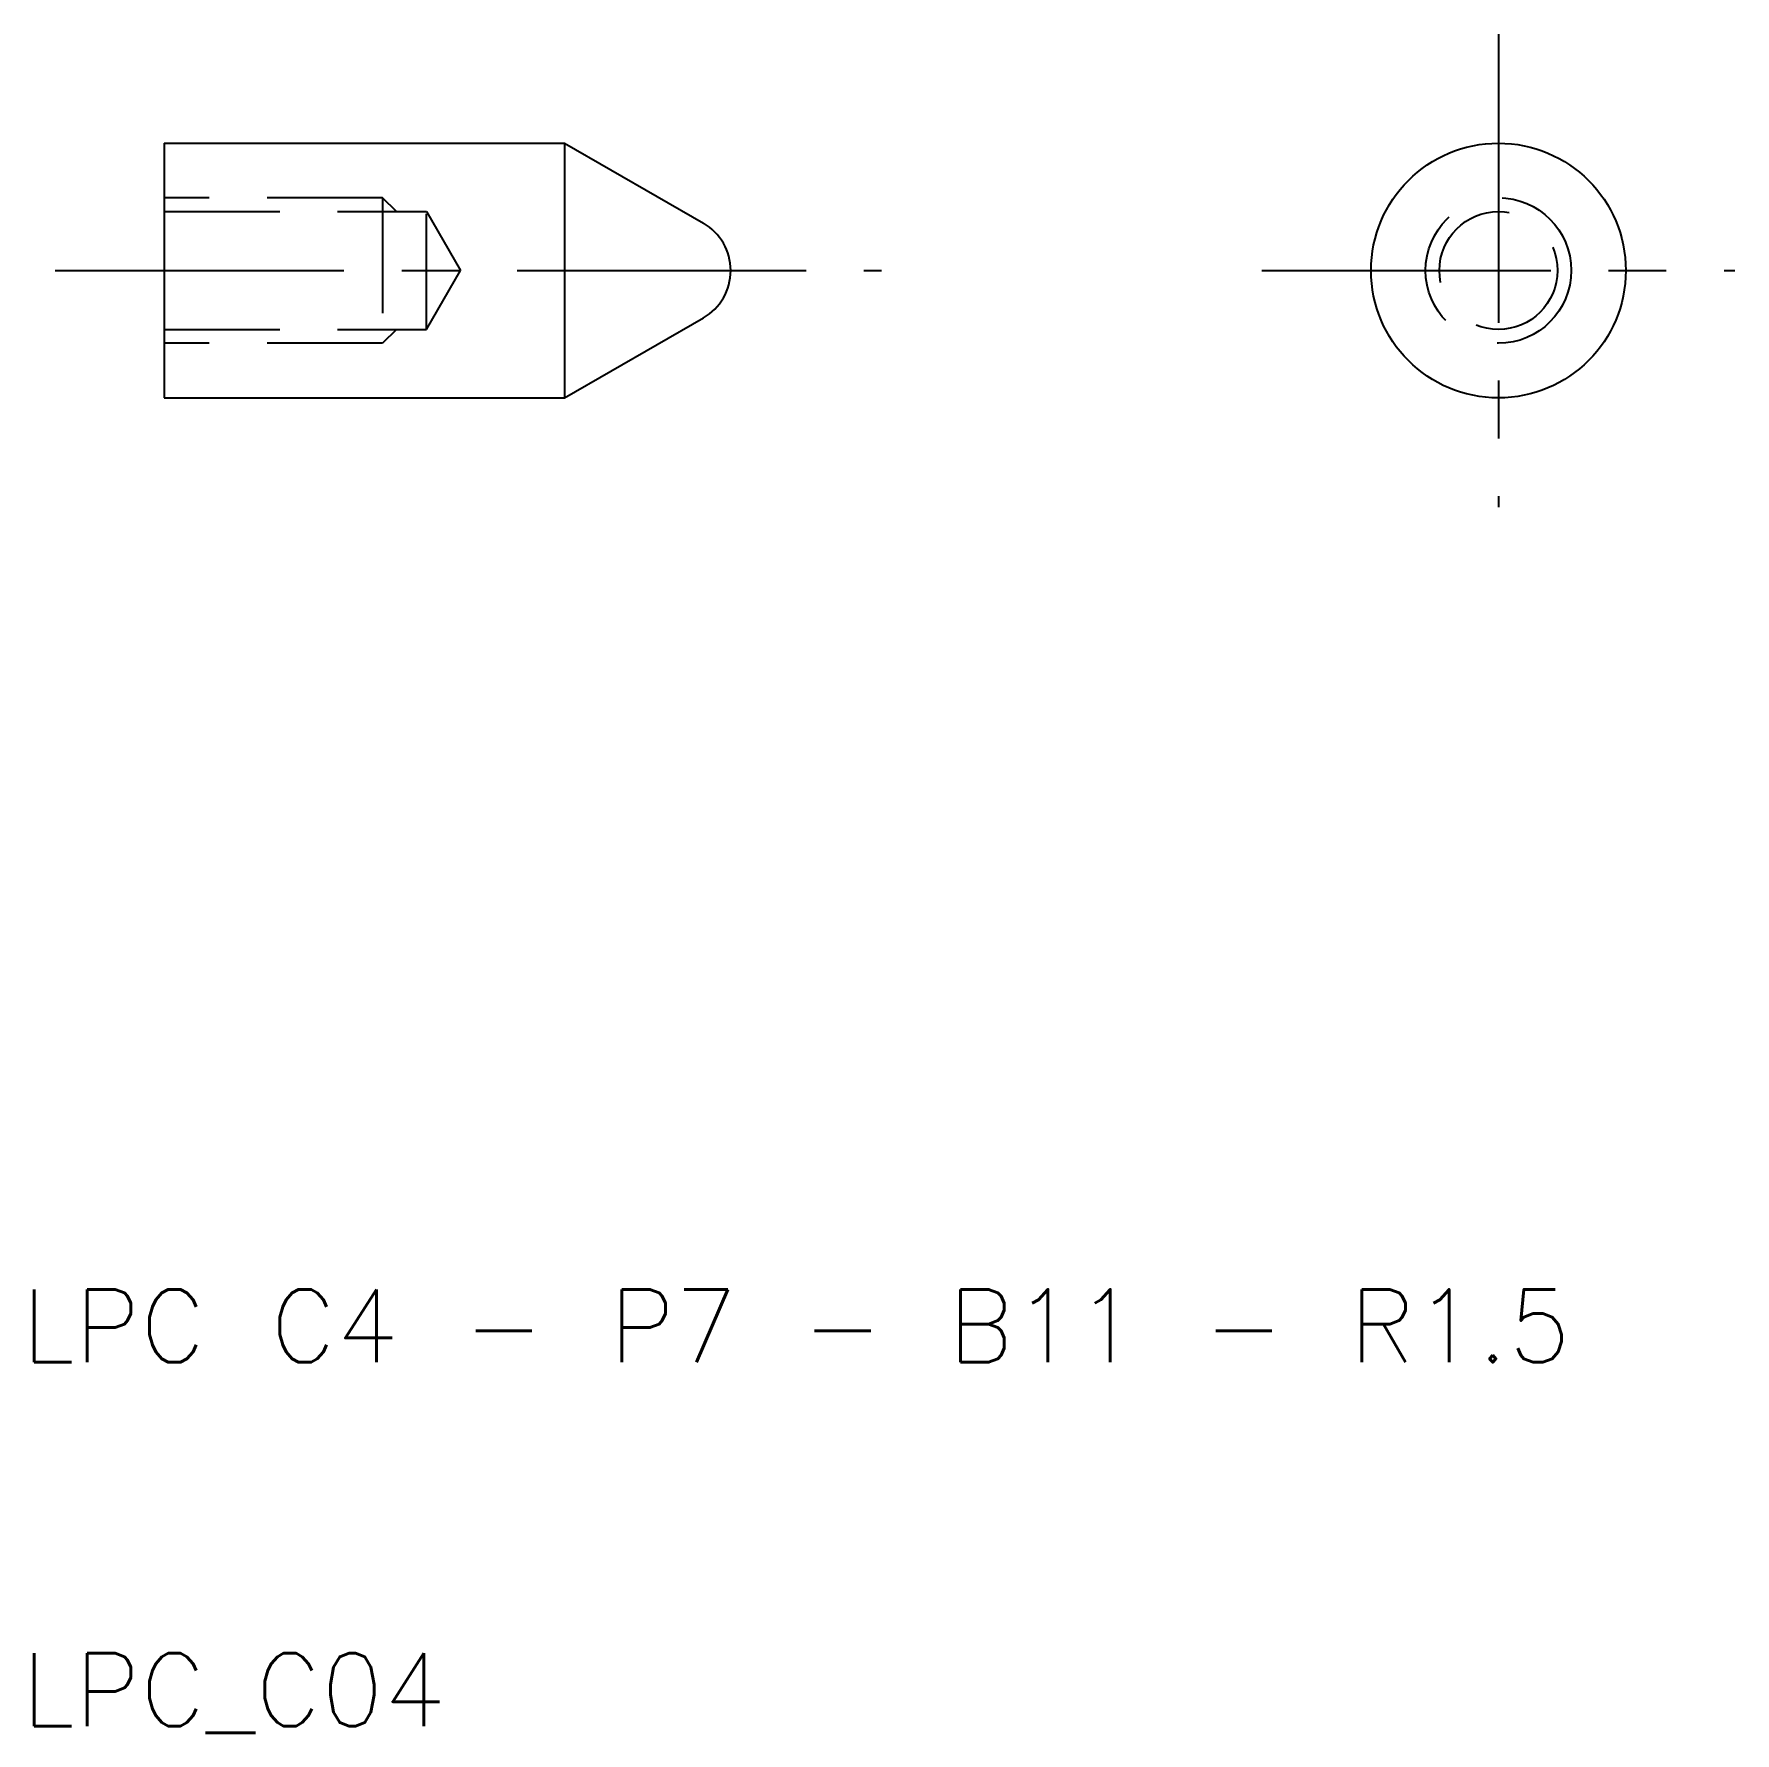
# Model space of a CAD drawing. Extents: x 40.8 to 87.5, y 9.8 to 56.5.
import ezdxf

# ---------------------------------------------------------------- set-up
doc = ezdxf.new("R2010")
doc.units = 0
doc.header["$LTSCALE"] = 0.25
doc.linetypes.add('CENTER', pattern=[50.8, 31.75, -6.35, 6.35, -6.35])
doc.linetypes.add('DASHED', pattern=[19.05, 12.7, -6.35])
doc.layers.get('0').update_dxf_attribs({"linetype": 'CONTINUOUS'})
doc.layers.add('CENTER', color=1, linetype='CENTER')
doc.styles.get("Standard").update_dxf_attribs({"font": 'txt.shx'})

msp = doc.modelspace()

# ---------------------------------------------------------------- linework, layer by layer
for p, q in [((44.344, 53.5), (55.344, 53.5)), ((44.344, 53.5), (44.344, 46.5)), ((55.344, 53.5), (55.344, 46.5)), ((55.344, 53.5), (59.156, 51.299)), ((55.344, 46.5), (59.156, 48.701)), ((44.344, 46.5), (55.344, 46.5))]:
    msp.add_line(p, q)
at = {"color": 3, "linetype": 'DASHED'}
for p, q in [((50.344, 52), (44.344, 52)), ((50.344, 52), (50.344, 48)), ((50.723, 51.621), (50.344, 52)), ((44.344, 51.621), (51.544, 51.621)), ((51.544, 48.379), (51.544, 51.621)), ((51.544, 51.621), (52.48, 50)), ((51.544, 48.379), (52.48, 50)), ((44.344, 48.379), (51.544, 48.379)), ((50.723, 48.379), (50.344, 48)), ((50.344, 48), (44.344, 48))]:
    msp.add_line(p, q, dxfattribs=at)
msp.add_circle((81, 50), 3.5)
for radius in [2, 1.621]:
    msp.add_circle((81, 50), radius, dxfattribs=at)
msp.add_arc((58.406, 50), 1.5, 300, 60)
at = {"layer": 'CENTER', "color": 1, "linetype": 'CENTER'}
for p, q in [((81, 56.5), (81, 43.5)), ((41.344, 50), (64.054, 50)), ((74.5, 50), (87.5, 50))]:
    msp.add_line(p, q, dxfattribs=at)

# ---------------------------------------------------------------- texts
for s, p in [('LPC C4 - P7 - B11 - R1.5', (40.422, 20)), ('LPC_C04', (40.422, 10))]:
    msp.add_text(s, height=2).set_placement(p)

doc.saveas('drawing.dxf')
